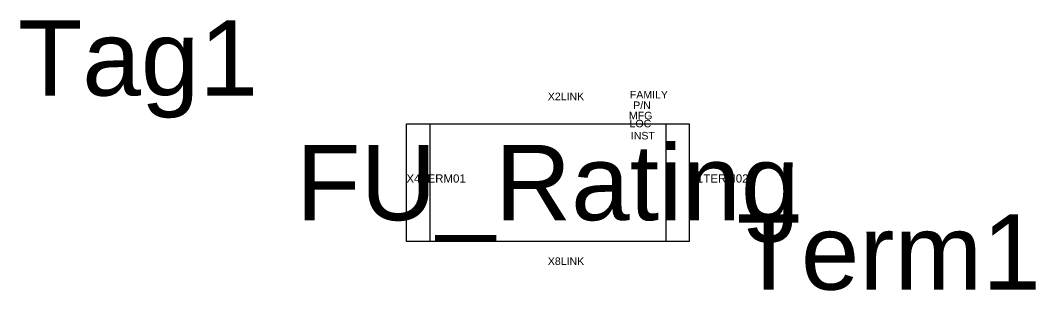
# Model space of a CAD drawing. Header units: inches. Extents: x -3.88 to 0.46, y -0.2 to 0.22.
# Drawn here: x -0.887 to 0.46, y -0.144 to 0.216 of the extents above; entities outside this region: 3.
import ezdxf
from ezdxf.enums import TextEntityAlignment as Align

# ---------------------------------------------------------------- set-up
doc = ezdxf.new("R2010")
doc.units = ezdxf.units.IN
doc.header["$MEASUREMENT"] = 0
doc.styles.add('INERCONNECT TABLES', font='arial.ttf', dxfattribs={"height": 0.1})
doc.styles.add('WD', font='arial.ttf', dxfattribs={"height": 1})

msp = doc.modelspace()

# ---------------------------------------------------------------- linework, layer by layer
for p, q in [((-0.375, -0.0781), (-0.375, 0.0781)), ((-0.375, 0.0781), (0, 0.0781)), ((-0.3438, 0.0781), (-0.3438, -0.0781)), ((-0.0312, 0.0781), (-0.0312, -0.0781)), ((0, 0.0781), (0, -0.0781)), ((0, -0.0781), (-0.375, -0.0781))]:
    msp.add_line(p, q)

# ---------------------------------------------------------------- texts
at = {"style": 'INERCONNECT TABLES', "flags": 8}
for tag, text, p in [('Tag1', 'FU', (-0.5719, 0.1655)), ('Desc1', '', (-3.5, 0.15)), ('Desc2', '', (-3.5, 0)), ('Desc3', '', (-3.5, -0.15))]:
    msp.add_attdef(tag, text=text, height=0.1, dxfattribs=at).set_placement(p, align=Align.MIDDLE_RIGHT)
at = {"style": 'WD', "flags": 9}
for tag, p, s, height in [('FAMILY', (-0.0787, 0.1118), 'FU', 0.01), ('X2LINK', (-0.1875, 0.1094), '', 0.01), ('X4TERM01', (-0.375, 0), '', 0.0109), ('X1TERM02', (0, 0), '', 0.0109), ('X8LINK', (-0.1875, -0.1094), '', 0.01)]:
    msp.add_attdef(tag, p, s, height=height, dxfattribs=at)
at = {"linetype": 'Continuous', "style": 'WD', "flags": 9}
for tag, p in [('P/N', (-0.0626, 0.0977)), ('MFG', (-0.0644, 0.084)), ('LOC', (-0.0647, 0.0734))]:
    msp.add_attdef(tag, text='', height=0.01, dxfattribs=at).set_placement(p, align=Align.CENTER)
msp.add_attdef('INST', (-0.0774, 0.0573), '', height=0.01, dxfattribs=at)
at = {"style": 'INERCONNECT TABLES', "flags": 8}
msp.add_attdef('FU_Rating', text='', height=0.1, dxfattribs=at).set_placement((-0.1875, 0), align=Align.MIDDLE_CENTER)
at = {"linetype": 'Continuous', "style": 'INERCONNECT TABLES', "flags": 8}
msp.add_attdef('Term1', text='', height=0.1, dxfattribs=at).set_placement((0.0628, -0.0422), align=Align.TOP_LEFT)

doc.saveas('drawing.dxf')
